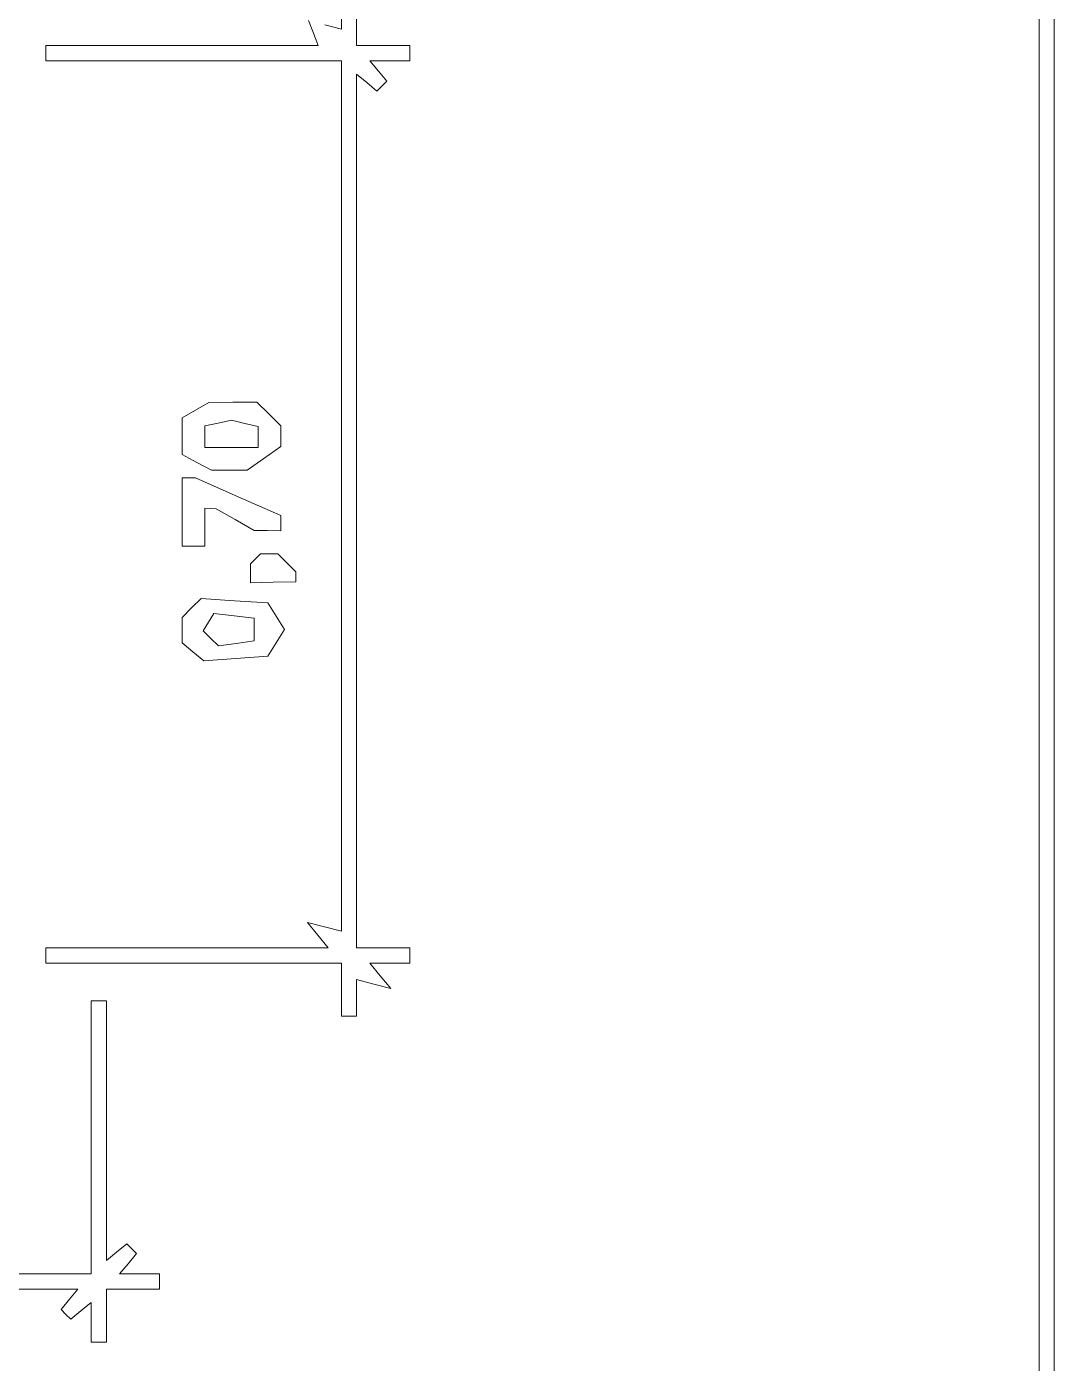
# Paper-space layout 'AN-19-DGE-074' of a CAD drawing. Header units: metres, sheet in millimetres. Extents: x 12 to 193, y 4 to 291.
# Drawn here: x 175.95 to 193.02, y 169.03 to 191.23 of the extents above; entities that cross this region are included whole.
import ezdxf

# ---------------------------------------------------------------- set-up
doc = ezdxf.new("R2010")
doc.units = ezdxf.units.M
doc.layers.add('DGE_CONTORNOS', color=7, linetype='Continuous', lineweight=0)
doc.layers.add('DGE_DATOS', color=7, linetype='Continuous', lineweight=0)

# ---------------------------------------------------------------- blocks, each defined once
blk = doc.blocks.new('LP_REF_DGE_MT_074')
at = {"layer": 'DGE_CONTORNOS'}
for points in [[(29.957, 147.368), (29.988, 25.36), (111.504, 25.329), (193.02, 25.297), (193.02, 147.336), (193.02, 269.375), (111.473, 269.375), (29.925, 269.375)], [(192.768, 181.026), (192.768, 92.929), (186.723, 92.929), (180.678, 92.929), (180.678, 90.977), (180.678, 89.024), (112.039, 89.024), (43.401, 89.024), (43.401, 179.074), (43.401, 269.123), (118.085, 269.123), (192.768, 269.123)], [(178.757, 184.857), (178.537, 184.729), (178.537, 184.425), (178.537, 184.12), (178.78, 183.99), (179.024, 183.86), (179.319, 183.86), (179.614, 183.86), (179.894, 184.056), (180.174, 184.252), (180.174, 184.425), (180.174, 184.597), (179.976, 184.795), (179.778, 184.993), (179.378, 184.989), (178.977, 184.986)], [(179.796, 184.412), (179.796, 184.238), (179.355, 184.238), (178.914, 184.238), (178.914, 184.417), (178.914, 184.597), (179.135, 184.644), (179.355, 184.691), (179.576, 184.639), (179.796, 184.586)], [(178.537, 183.167), (178.537, 182.6), (178.726, 182.6), (178.914, 182.6), (178.914, 182.915), (178.914, 183.23), (179.009, 183.226), (179.103, 183.221), (179.418, 183.041), (179.733, 182.861), (179.953, 182.857), (180.174, 182.852), (180.174, 182.98), (180.174, 183.107), (179.465, 183.42), (178.757, 183.734), (178.647, 183.734), (178.537, 183.734)], [(179.754, 182.39), (179.67, 182.306), (179.67, 182.147), (179.67, 181.987), (180.048, 181.998), (180.426, 182.009), (180.426, 182.09), (180.426, 182.172), (180.275, 182.323), (180.123, 182.474), (179.981, 182.474), (179.838, 182.474)], [(178.693, 181.573), (178.537, 181.416), (178.537, 181.205), (178.537, 180.994), (178.716, 180.845), (178.896, 180.696), (179.428, 180.735), (179.959, 180.774), (180.097, 180.994), (180.236, 181.215), (180.097, 181.435), (179.959, 181.656), (179.405, 181.693), (178.85, 181.73)], [(179.733, 181.215), (179.733, 181.026), (179.435, 180.984), (179.137, 180.942), (179.012, 181.067), (178.886, 181.193), (178.975, 181.337), (179.064, 181.481), (179.399, 181.443), (179.733, 181.404)]]:
    blk.add_lwpolyline(points, close=True, dxfattribs=at)
for points in [[(181.181, 191.491), (181.181, 191.188), (180.908, 191.259)], [(180.635, 191.331), (180.715, 191.122), (180.796, 190.913), (178.533, 190.913), (176.27, 190.913), (176.27, 190.787), (176.27, 190.661), (178.726, 190.661), (181.181, 190.661), (181.181, 183.431), (181.181, 176.201), (180.898, 176.274), (180.615, 176.347), (180.787, 176.136), (180.96, 175.925), (178.615, 175.925), (176.27, 175.925), (176.27, 175.799), (176.27, 175.673), (178.726, 175.673), (181.181, 175.673), (181.181, 175.233), (181.181, 174.792), (181.307, 174.792), (181.433, 174.792), (181.433, 175.095), (181.433, 175.398), (181.717, 175.325), (182, 175.252), (181.827, 175.463), (181.654, 175.673), (181.985, 175.673), (182.315, 175.673), (182.315, 175.799), (182.315, 175.925), (181.874, 175.925), (181.433, 175.925), (181.433, 183.182), (181.433, 190.44), (181.602, 190.299), (181.771, 190.159), (181.853, 190.241), (181.935, 190.323), (181.795, 190.492), (181.654, 190.661), (181.985, 190.661), (182.315, 190.661), (182.315, 190.787), (182.315, 190.913), (181.874, 190.913), (181.433, 190.913), (181.433, 191.353)], [(168.225, 170.258), (176.804, 170.258), (176.664, 170.089), (176.524, 169.92), (176.605, 169.838), (176.687, 169.756), (176.856, 169.897), (177.025, 170.037), (177.025, 169.707), (177.025, 169.376), (177.151, 169.376), (177.277, 169.376), (177.277, 169.817), (177.277, 170.258), (177.718, 170.258), (178.159, 170.258), (178.159, 170.384), (178.159, 170.51), (177.829, 170.51), (177.498, 170.51), (177.638, 170.679), (177.779, 170.848), (177.697, 170.93), (177.615, 171.011), (177.446, 170.871), (177.277, 170.731), (177.277, 172.887), (177.277, 175.044), (177.151, 175.044), (177.025, 175.044), (177.025, 172.777), (177.025, 170.51), (168.446, 170.51)]]:
    blk.add_lwpolyline(points, dxfattribs=at)

psp = doc.layouts.new('AN-19-DGE-074')

# ---------------------------------------------------------------- block references
at = {"layer": 'DGE_DATOS'}
psp.add_blockref('LP_REF_DGE_MT_074', (0, 0), dxfattribs=at)

doc.saveas('drawing.dxf')
